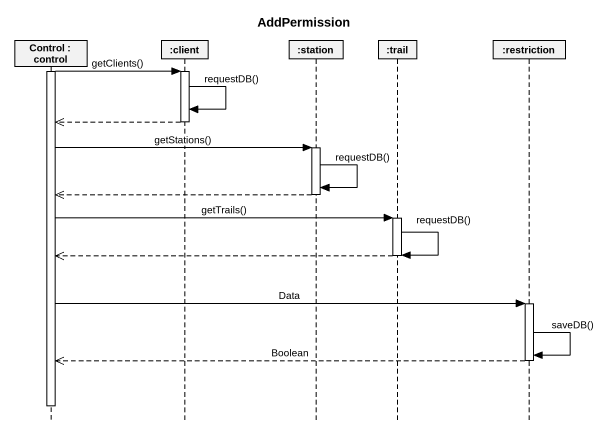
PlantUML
@startuml
title AddPermission
hide footbox
participant "Control : control" as Control_
participant ":client" as client
participant ":station" as station
participant ":trail" as trail
participant ":restriction" as restriction

activate Control_
Control_ -> client : getClients()
activate client
client -> client : requestDB()
client -->> Control_
deactivate client
Control_ -> station : getStations()
activate station
station -> station : requestDB()
station -->> Control_
deactivate station
Control_ -> trail : getTrails()
activate trail
trail -> trail : requestDB()
trail -->> Control_
deactivate trail
Control_ -> restriction : Data
activate restriction
restriction -> restriction : saveDB()
restriction -->> Control_ : Boolean
deactivate restriction
deactivate Control_
@enduml
